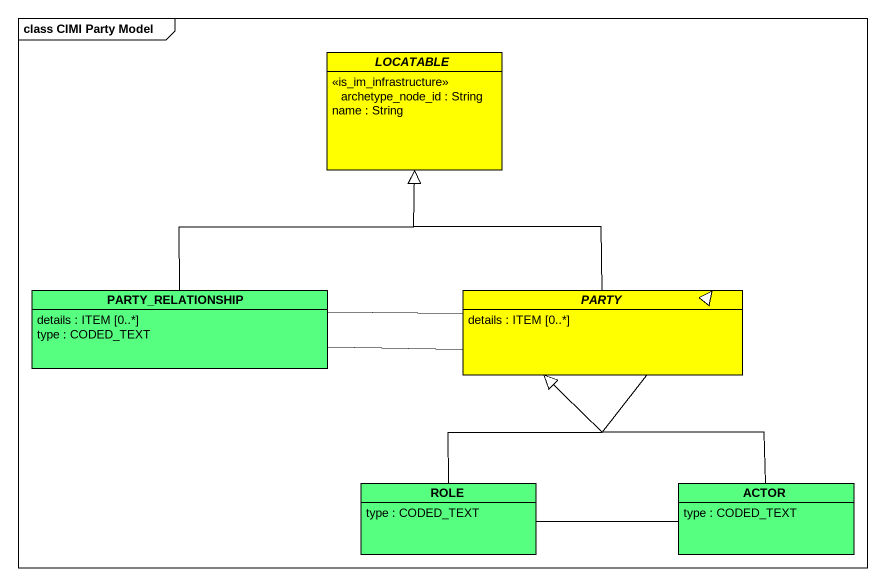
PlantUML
@startuml
mainframe class CIMI Party Model
hide circle
hide empty members
abstract class LOCATABLE #FFFF00 {
  <<is_im_infrastructure>> archetype_node_id : String
  name : String
}
class PARTY_RELATIONSHIP #57FF80 {
  details : ITEM [0..*]
  type : CODED_TEXT
}
abstract class PARTY #FFFF00 {
  details : ITEM [0..*]
}
class ROLE #57FF80 {
  type : CODED_TEXT
}
class "ACTOR" as ACTOR_ #57FF80 {
  type : CODED_TEXT
}
PARTY_RELATIONSHIP -up-|> LOCATABLE
PARTY_RELATIONSHIP -right- PARTY
PARTY -up-|> LOCATABLE
PARTY -left- PARTY_RELATIONSHIP
ROLE -up-|> PARTY
ACTOR_ -up-|> PARTY
ACTOR_ -left- ROLE
@enduml
